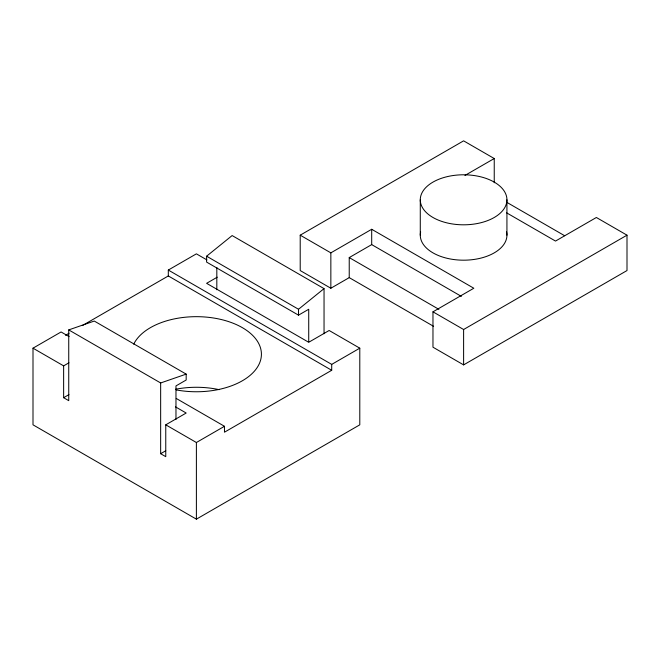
<?xml version="1.0" encoding="UTF-8"?>
<svg xmlns="http://www.w3.org/2000/svg" width="660" height="660" viewBox="0 0 660 660"><rect width="100%" height="100%" fill="white"/><g stroke="black" fill="none" stroke-linecap="round" stroke-linejoin="round"><path stroke-width="0.99" d="M308.723 341.789L308.723 309.268L298.518 315.158L206.605 262.094L206.605 256.204L232.138 235.562L324.043 288.626L324.043 333.745M298.518 315.158L298.518 309.268L324.043 288.626M217.264 277.167L206.605 283.322L308.723 342.284L329.15 330.487L359.791 348.175L359.791 424.826L196.391 519.156L33 424.826L33 348.175L61.083 331.963L69.118 336.6M168.308 270.055L331.708 364.394L331.708 370.285L168.308 275.954L168.308 270.055L196.391 253.844L206.893 259.908M65.513 335.305L69.061 333.259M82.351 325.578L168.308 275.954M33 348.175L63.632 365.863L68.962 362.786M433.595 326.329L349.231 277.629L330.85 288.238L300.209 270.55L300.209 235.174L463.609 140.844L494.241 158.532L494.241 182.787M63.632 365.863L63.632 397.7L68.962 394.63M300.209 235.174L330.85 252.862L371.695 229.276L473.822 288.238L432.968 311.825L432.968 347.201L463.609 364.889L627 270.55L627 235.174L596.368 217.486L555.514 241.073L506.674 212.875M464.937 175.444L494.241 158.532M349.231 277.629L349.231 257.582L371.695 244.612L461.389 296.389M63.632 397.7L68.739 400.653L68.739 329.901L160.652 382.965L160.652 453.717L165.759 456.662L165.759 424.826L186.178 413.028L175.527 406.882M160.652 453.717L165.759 450.763M165.759 424.826L196.391 442.513L224.474 426.294L224.474 432.193L331.708 370.285M331.708 364.394L359.791 348.175M432.968 311.825L463.609 329.513L627 235.174M68.739 329.901L94.273 321.057L186.178 374.121L186.178 380.011L175.972 385.91L175.972 419.455M160.652 382.965L186.178 374.121M506.938 202.414L564.663 235.736M349.231 257.582L438.916 309.358M206.605 256.204L298.518 309.268M176.261 398.459L224.474 426.294M506.93 199.798A43.329 25.014 0 0 1 441.944 221.463A43.329 25.014 0 0 1 441.944 178.134A43.329 25.014 0 0 1 506.93 199.798L506.93 235.174M463.609 329.513L463.609 364.889M420.28 199.798L420.28 235.174M371.695 229.276L371.695 244.612M330.85 252.862L330.85 288.238M216.818 267.382L216.818 289.748M196.391 442.513L196.391 519.156M133.732 344.173A65.026 37.546 0 0 1 214.681 318.186A65.026 37.546 0 0 1 258.522 365.293A65.026 37.546 0 0 1 176.294 389.92M175.585 389.251A65.026 37.546 0 0 1 219.169 389.656M506.558 231.907A43.329 25.014 0 0 1 463.609 260.188A43.329 25.014 0 0 1 420.651 231.907"/></g></svg>
